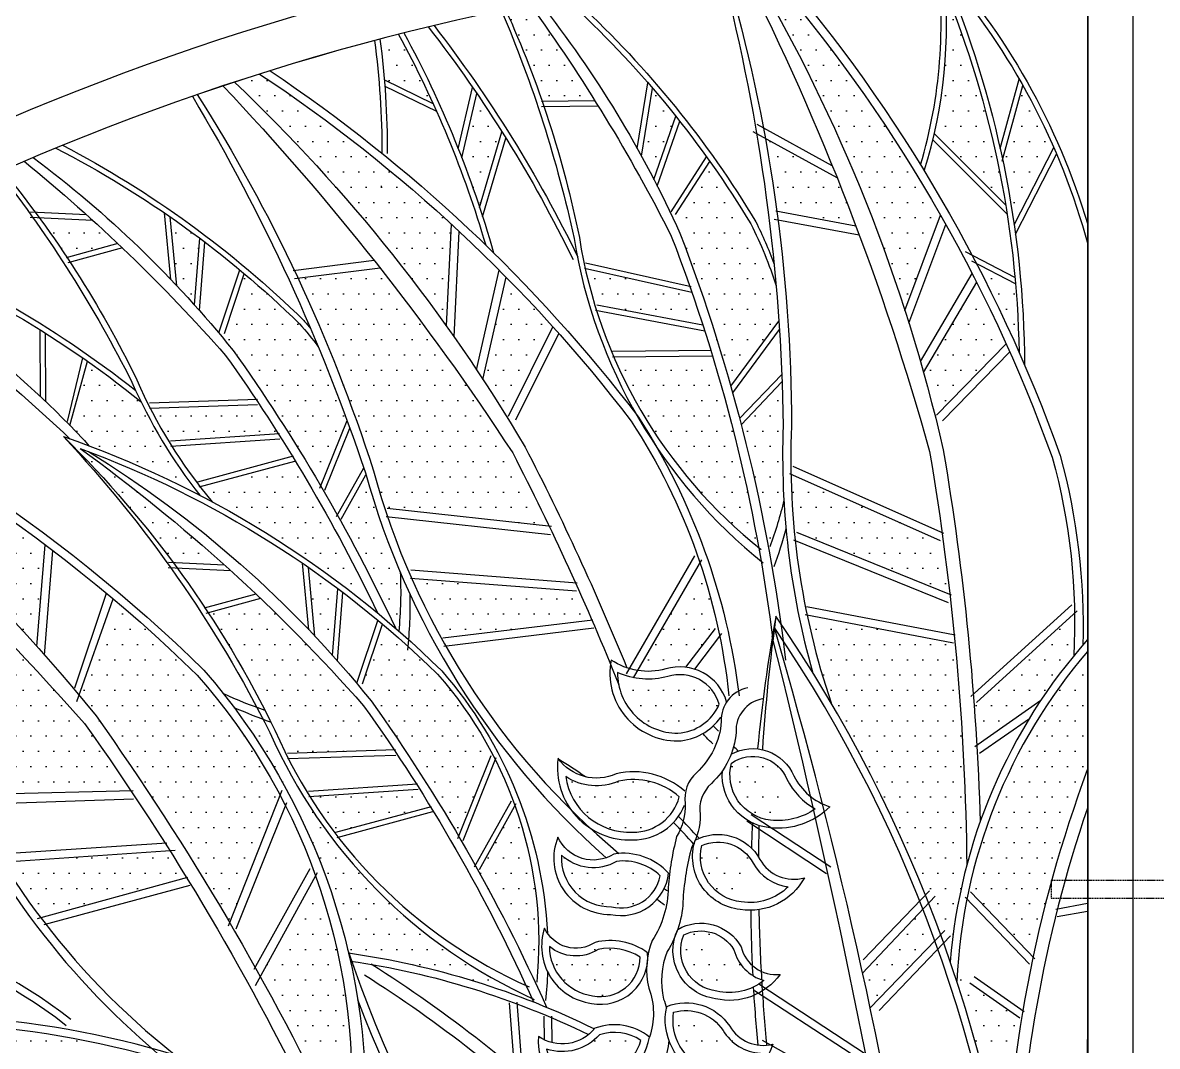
# Model space of a CAD drawing. Extents: x -6708 to 51378, y -17661 to 34250.
# Drawn here: x 28366 to 29622, y -16276 to -15143 of the extents above; entities that cross this region are included whole.
import ezdxf

# ---------------------------------------------------------------- set-up
doc = ezdxf.new("R2010")
doc.units = 0
doc.header["$LTSCALE"] = 5
doc.header["$MEASUREMENT"] = 0
doc.linetypes.add('HIDDEN', pattern=[0.375, 0.25, -0.125])
for name, color, linetype in [('0-BCA', 33, 'CONTINUOUS'), ('1', 1, 'CONTINUOUS'), ('GRILLES', 1, 'CONTINUOUS'), ('LEAF', 2, 'CONTINUOUS'), ('MET', 2, 'CONTINUOUS')]:
    doc.layers.add(name, color=color, linetype=linetype)
pattern_1 = [(0, (0, -13080.158), (8.4375, 16.875), [0, -16.875])]

msp = doc.modelspace()

# ---------------------------------------------------------------- hatches: boundary and pattern name
at = {"layer": 'LEAF'}
h = msp.add_hatch(dxfattribs=at)
h.set_pattern_fill('DOTS', color=2, scale=270, style=0)
h.set_pattern_definition(pattern_1)
edge = h.paths.add_edge_path()
edge.add_arc((29022, -16489.1), 37.7, 83.7001, 153.388)
edge.add_arc((28944.9, -16435.4), 56.9, 266.8717, 319.6358, ccw=False)
edge.add_arc((28981.9, -16467.5), 47.2, 211.668, 318.2817)
edge.add_arc((28991.3, -16469.5), 39.1, 311.373, 387.1284)
edge = h.paths.add_edge_path()
edge.add_arc((29005.6, -16429), 52.1, 48.0683, 104.8849)
edge.add_arc((28965, -16338.9), 48.1, 237.5857, 304.4375, ccw=False)
edge.add_arc((28982.5, -16379.7), 43.2, 179.8018, 269.7318)
edge.add_arc((28985.5, -16360.5), 62.5, 267.0489, 331.6073)
edge = h.paths.add_edge_path()
edge.add_arc((29021.2, -16313.4), 53.1, 56.5835, 108.0211)
edge.add_arc((28963.5, -16226.5), 55, 251.5592, 318.58, ccw=False)
edge.add_arc((28987.6, -16271), 42.2, 190.452, 276.2747)
edge.add_arc((28992.7, -16253), 59.9, 269.4844, 344.4637)
edge = h.paths.add_edge_path()
edge.add_arc((29016.5, -16228.2), 61.2, 57.2514, 102.574)
edge.add_arc((28978.5, -16129.1), 46.5, 230.9332, 302.0744, ccw=False)
edge.add_arc((29004.5, -16164.8), 55.3, 180.4216, 262.2935)
edge.add_arc((29005.9, -16176.8), 43.7, 258.3418, 360.069)
edge = h.paths.add_edge_path()
edge.add_arc((29031.1, -16129.6), 59.2, 46.1948, 97.2645)
edge.add_arc((28997.7, -16026.7), 51.2, 227.0025, 300.3537, ccw=False)
edge.add_arc((29016.2, -16067.5), 53.5, 176.3773, 271.8563)
edge.add_arc((29028.6, -16078), 44.3, 256.0551, 348.4641)
edge = h.paths.add_edge_path()
edge.add_arc((29042.4, -16057), 76.7, 48.7144, 102.3946)
edge.add_arc((29001.4, -15926.3), 60.9, 236.102, 293.7525, ccw=False)
edge.add_arc((29038.3, -15967.1), 71.6, 187.9087, 272.5982)
edge.add_arc((29042.1, -15985.9), 52.7, 269.4343, 345.1795)
edge = h.paths.add_edge_path()
edge.add_arc((29093.7, -15909.6), 45.4, 16.1729, 106.9423)
edge.add_arc((29058.7, -15786.9), 82.2, 245.5737, 285.3805, ccw=False)
edge.add_arc((29091.3, -15862.4), 66.6, 179.4008, 270.0504)
edge.add_arc((29087.9, -15875.1), 54, 273.6782, 336.167)
edge = h.paths.add_edge_path()
edge.add_arc((29174.5, -15995.4), 40.7, 22.3985, 125.4934, ccw=False)
edge.add_arc((29280, -15946.5), 75.6, 206.1634, 241.2471)
edge.add_arc((29202.1, -15952.2), 73.5, 263.8003, 304.4303, ccw=False)
edge.add_arc((29199.4, -15975.2), 50.3, 164.9944, 264.0057, ccw=False)
edge = h.paths.add_edge_path()
edge.add_arc((29135.8, -16093.9), 44.3, 28.4274, 114.0132, ccw=False)
edge.add_arc((29219.7, -16048), 51.3, 208.9206, 263.2513)
edge.add_arc((29171.4, -16056.6), 59.8, 260.5605, 314.9246, ccw=False)
edge.add_arc((29166.6, -16065.6), 50.3, 166.0342, 264.2614, ccw=False)
edge = h.paths.add_edge_path()
edge.add_arc((29116.8, -16190.3), 42.5, 30.6227, 116.3725, ccw=False)
edge.add_arc((29200.5, -16156), 48.8, 195.0987, 253.4701)
edge.add_arc((29148.7, -16155.7), 60.4, 256.3811, 308.8468, ccw=False)
edge.add_arc((29139.9, -16169.4), 45.3, 157.7467, 263.1709, ccw=False)
edge = h.paths.add_edge_path()
edge.add_arc((29100.5, -16285.4), 49.4, 33.7623, 106.1355, ccw=False)
edge.add_arc((29185.7, -16231.9), 51.2, 210.4754, 266.8903)
edge.add_arc((29143.5, -16258.9), 46.3, 243.0927, 328.485, ccw=False)
edge.add_arc((29143.8, -16246.4), 57.7, 171.4619, 248.3566, ccw=False)
edge = h.paths.add_edge_path()
edge.add_arc((29091.8, -16366.3), 38.2, 34.5987, 125.8005, ccw=False)
edge.add_arc((29168.4, -16317.4), 52.8, 211.0153, 274.3476)
edge.add_arc((29133.5, -16348.3), 44.5, 252.9637, 330.8273, ccw=False)
edge.add_arc((29122.4, -16337.9), 53, 177.1879, 267.9611, ccw=False)
edge = h.paths.add_edge_path()
edge.add_arc((29056, -16450.7), 44.9, 26.0518, 81.365, ccw=False)
edge.add_arc((29131.9, -16408.4), 42.1, 212.4048, 273.7728)
edge.add_arc((29096.8, -16427.4), 44.4, 236.267, 328.6817, ccw=False)
edge.add_arc((29086.9, -16432.2), 35.4, 133.0615, 245.3902, ccw=False)
at = {"layer": 'MET'}
h = msp.add_hatch(dxfattribs=at)
h.set_pattern_fill('DOTS', color=1, scale=270, style=0)
h.set_pattern_definition(pattern_1)
h.paths.add_polyline_path([(29188.7, -15082.6), (29223.1, -15123.5), (29250.6, -15158.1), (29284.8, -15203.9), (29320.1, -15254.8), (29344, -15291.7), (29363.5, -15323.5), (29382.2, -15355.5), (29342.7, -15461), (29326.4, -15412.4), (29311.2, -15370.8), (29298.3, -15337.8), (29283.2, -15301.3), (29263.8, -15257.2), (29243.9, -15215.1), (29223.5, -15174.4), (29201.6, -15133.4), (29187.7, -15108.4), (29173.6, -15084.2)])
h = msp.add_hatch(dxfattribs=at)
h.set_pattern_fill('DOTS', color=1, scale=270, style=0)
h.set_pattern_definition(pattern_1)
h.paths.add_polyline_path([(29469.1, -15507.2, 0.016943), (29465.2, -15431.5), (29422.1, -15409.3, -0.015913)])
h.paths.add_polyline_path([(29387.6, -15107.2, -0.072631), (29375.2, -15265.3), (29454.2, -15344.2, 0.055152)])
h.paths.add_polyline_path([(29473.4, -15212.2), (29451, -15294.4, -0.016202), (29463.7, -15366.2), (29507.6, -15280.7, 0.025032)])
h = msp.add_hatch(dxfattribs=at)
h.set_pattern_fill('DOTS', color=1, scale=270, style=0)
h.set_pattern_definition(pattern_1)
h.paths.add_polyline_path([(28927.7, -15122.3), (28939.1, -15138.2), (28950.1, -15153.9), (28959.6, -15167.6), (28970.4, -15183.7), (28983.9, -15204.2), (28993.9, -15219.9), (28999.7, -15228.9), (28941.4, -15229.8), (28934.4, -15210.1), (28926.2, -15188.3), (28919.1, -15170.5), (28912.4, -15154.5), (28905.7, -15139), (28900.7, -15127.9)])
h = msp.add_hatch(dxfattribs=at)
h.set_pattern_fill('DOTS', color=1, scale=270, style=0)
h.set_pattern_definition(pattern_1)
h.paths.add_polyline_path([(28782.2, -15155.4, 0.001835), (28762, -15160.7, -0.011896), (28766.9, -15206.1), (28820.6, -15232.4, 0.018283)])
h.paths.add_polyline_path([(28896.7, -15263.4, 0.008736), (28868.8, -15220.9), (28852.2, -15292, -0.012406), (28872, -15347.2)])
h = msp.add_hatch(dxfattribs=at)
h.set_pattern_fill('DOTS', color=1, scale=270, style=0)
h.set_pattern_definition(pattern_1)
h.paths.add_polyline_path([(28840.8, -15365.7), (28835.2, -15478.2), (28809.8, -15443.4), (28786.3, -15412.8), (28758.9, -15378.5), (28736.8, -15352.1), (28707.5, -15318.5), (28676, -15284.1), (28652.6, -15259.6), (28628, -15234.8), (28600.6, -15208.3), (28628.4, -15199.3), (28654.3, -15216.8), (28682.5, -15236.7), (28719.2, -15263.9), (28751.3, -15288.9), (28788.6, -15319.6), (28818.5, -15345.5)])
h = msp.add_hatch(dxfattribs=at)
h.set_pattern_fill('DOTS', color=1, scale=270, style=0)
h.set_pattern_definition(pattern_1)
h.paths.add_polyline_path([(29063.4, -15214.9), (29070.3, -15223), (29079.2, -15233.7), (29087.3, -15243.8), (29089.1, -15245.9), (29064.9, -15315.9), (29051.2, -15290.4)])
h = msp.add_hatch(dxfattribs=at)
h.set_pattern_fill('DOTS', color=1, scale=270, style=0)
h.set_pattern_definition(pattern_1)
h.paths.add_polyline_path([(29188.3, -15270.8), (29267.7, -15314.2), (29273.7, -15329.2), (29279.7, -15344.4), (29288.6, -15367.7), (29201.1, -15351.4), (29198.8, -15335.4), (29196.4, -15318.8), (29193.8, -15302.5), (29191.2, -15287)])
h = msp.add_hatch(dxfattribs=at)
h.set_pattern_fill('DOTS', color=1, scale=270, style=0)
h.set_pattern_definition(pattern_1)
h.paths.add_polyline_path([(29127, -15296.3), (29146.7, -15325), (29169.3, -15360.4), (29184.4, -15391.3), (29193.6, -15414.7), (29199.6, -15428.8), (29202.9, -15469.5), (29202.4, -15473.7), (29150, -15544.9), (29142.6, -15519.4), (29133, -15488.1), (29119.4, -15446.7), (29102, -15397.5), (29094.7, -15378.1), (29087.7, -15362.5), (29085.8, -15358.3)])
h = msp.add_hatch(dxfattribs=at)
h.set_pattern_fill('DOTS', color=1, scale=270, style=0)
h.set_pattern_definition(pattern_1)
h.paths.add_polyline_path([(28443.8, -15361.4), (28471.4, -15387), (28414.4, -15402.7), (28384.6, -15358.6)])
h = msp.add_hatch(dxfattribs=at)
h.set_pattern_fill('DOTS', color=1, scale=270, style=0)
h.set_pattern_definition(pattern_1)
h.paths.add_polyline_path([(28562.2, -15381.1), (28556.3, -15454.9), (28536.7, -15433.6), (28529.6, -15357.5), (28547.3, -15370.1)])
h = msp.add_hatch(dxfattribs=at)
h.set_pattern_fill('DOTS', color=1, scale=270, style=0)
h.set_pattern_definition(pattern_1)
h.paths.add_polyline_path([(28611.5, -15420.4), (28639.5, -15444.7), (28661.4, -15465), (28677.8, -15481.9), (28693.4, -15501.3), (28725.2, -15582.7), (28696.1, -15655.3), (28677, -15623.4), (28656.7, -15590.7), (28639.8, -15564.7), (28620.7, -15536.3), (28607.4, -15517), (28598.7, -15504.9), (28592.6, -15497.3), (28587.4, -15490.9)])
h = msp.add_hatch(dxfattribs=at)
h.set_pattern_fill('DOTS', color=1, scale=270, style=0)
h.set_pattern_definition(pattern_1)
h.paths.add_polyline_path([(28761.9, -15414.1), (28785.9, -15445.2), (28812.5, -15480.6), (28840.6, -15519.3), (28865.8, -15555.1), (28893.3, -15595.6), (28910.3, -15622.1), (28925.7, -15652.3), (28940, -15681.2), (28949, -15699.9), (28766.6, -15679.1), (28757.9, -15650.9), (28747, -15615.6), (28736.5, -15585.1), (28723.3, -15549.1), (28708, -15510.1), (28693.1, -15474.6), (28679.7, -15444.3), (28671.1, -15425.5)])
h = msp.add_hatch(dxfattribs=at)
h.set_pattern_fill('DOTS', color=1, scale=270, style=0)
h.set_pattern_definition(pattern_1)
h.paths.add_polyline_path([(29107, -15441.1), (29119.1, -15477.4), (28999.4, -15454.6), (28995.6, -15441.5), (28991.5, -15425.9), (28988.9, -15414.8)])
h = msp.add_hatch(dxfattribs=at)
h.set_pattern_fill('DOTS', color=1, scale=270, style=0)
h.set_pattern_definition(pattern_1)
h.paths.add_polyline_path([(28901.4, -15424.3), (28931.3, -15455.4), (28946.2, -15471.7), (28953.1, -15479.3), (28902.6, -15579.4), (28892.1, -15562.8), (28882.5, -15547.7), (28875.7, -15537.4)])
h = msp.add_hatch(dxfattribs=at)
h.set_pattern_fill('DOTS', color=1, scale=270, style=0)
h.set_pattern_definition(pattern_1)
h.paths.add_polyline_path([(29422.2, -15429.7), (29434.2, -15454.1), (29445.2, -15477), (29451.4, -15490.4), (29454.8, -15497.8), (29376.2, -15577.8), (29371.9, -15561.3), (29366.8, -15542.2), (29363.4, -15529.7)])
h = msp.add_hatch(dxfattribs=at)
h.set_pattern_fill('DOTS', color=1, scale=270, style=0)
h.set_pattern_definition(pattern_1)
h.paths.add_polyline_path([(28562.2, -15665.6, -0.052737), (28497.3, -15562.2, 0.016693), (28437.9, -15517.3), (28418.5, -15588.3, -0.004177), (28432.8, -15603, -0.001315), (28439.5, -15610.9, -0.030056)])
h = msp.add_hatch(dxfattribs=at)
h.set_pattern_fill('DOTS', color=1, scale=270, style=0)
h.set_pattern_definition(pattern_1)
h.paths.add_polyline_path([(29129.8, -15511.5), (29138.5, -15541.2), (29148.2, -15576.3), (29154.8, -15602.1), (29163.7, -15639.5), (29175.1, -15693.1), (29180.8, -15723.4), (29146.3, -15693.2), (29116.6, -15662.5), (29093, -15634.5), (29074.4, -15609.3), (29049.2, -15569.7), (29035.2, -15543.8), (29028, -15528.9), (29020.6, -15512.6)])
h = msp.add_hatch(dxfattribs=at)
h.set_pattern_fill('DOTS', color=1, scale=270, style=0)
h.set_pattern_definition(pattern_1)
h.paths.add_polyline_path([(29206.7, -15540.1), (29207.7, -15571.6), (29207.7, -15598.6), (29207.6, -15639.5), (29208.1, -15656.3), (29208.2, -15673.4), (29193.3, -15722.6), (29185.8, -15693), (29175.1, -15643.1), (29168.8, -15616.2), (29161.6, -15587.5)])
h = msp.add_hatch(dxfattribs=at)
h.set_pattern_fill('DOTS', color=1, scale=270, style=0)
h.set_pattern_definition(pattern_1)
h.paths.add_polyline_path([(28628.1, -15565.1), (28649.3, -15597.6), (28527.6, -15605.6), (28519.2, -15591.2), (28512.1, -15578.4), (28507.5, -15569.6)])
h = msp.add_hatch(dxfattribs=at)
h.set_pattern_fill('DOTS', color=1, scale=270, style=0)
h.set_pattern_definition(pattern_1)
h.paths.add_polyline_path([(28589.6, -15742.9), (28556.8, -15714), (28528.1, -15689.8), (28499.1, -15666.3), (28478.8, -15650.5), (28458.3, -15634.9), (28443.5, -15623.9), (28429.7, -15613.8), (28447.2, -15637.4), (28465, -15656.9), (28494.3, -15691), (28513.3, -15714.5), (28532.9, -15740.2)])
h = msp.add_hatch(dxfattribs=at)
h.set_pattern_fill('DOTS', color=1, scale=270, style=0)
h.set_pattern_definition(pattern_1)
h.paths.add_polyline_path([(28668, -15627.9), (28678.7, -15645.5), (28692.6, -15669.4), (28707.1, -15695.2), (28724.6, -15727.4), (28741.6, -15760.4), (28759, -15795.9), (28730.8, -15773.3), (28702.7, -15752.3), (28668.7, -15728.6), (28647.3, -15714.6), (28618.4, -15696.9), (28588.9, -15679.9), (28575.9, -15672.8), (28562.7, -15656.4)])
h = msp.add_hatch(dxfattribs=at)
h.set_pattern_fill('DOTS', color=1, scale=270, style=0)
h.set_pattern_definition(pattern_1)
h.paths.add_polyline_path([(28745.6, -15640.9), (28754.2, -15669.6), (28762.4, -15694.5), (28773.2, -15724), (28782.3, -15746.4), (28784.1, -15750.6), (28782.4, -15816.5), (28778.7, -15812.5), (28761.5, -15776.9), (28742.8, -15740), (28728.5, -15713.1), (28717.6, -15693.2)])
h = msp.add_hatch(dxfattribs=at)
h.set_pattern_fill('DOTS', color=1, scale=270, style=0)
h.set_pattern_definition(pattern_1)
h.paths.add_polyline_path([(29216.6, -15642.6), (29385.3, -15716.9), (29387.4, -15733.1), (29389.5, -15749.5), (29391.8, -15768.7), (29392.6, -15775.4), (29225, -15707.5), (29220.2, -15704.8), (29218.9, -15690.1), (29218, -15676.4), (29217.1, -15659.1)])
h = msp.add_hatch(dxfattribs=at)
h.set_pattern_fill('DOTS', color=1, scale=270, style=0)
h.set_pattern_definition(pattern_1)
h.paths.add_polyline_path([(28352.2, -15800.5, -0.005904), (28382, -15833), (28391.1, -15720.3, 0.00903), (28341.3, -15684.3)])
h = msp.add_hatch(dxfattribs=at)
h.set_pattern_fill('DOTS', color=1, scale=270, style=0)
h.set_pattern_definition(pattern_1)
h.paths.add_polyline_path([(28284.8, -15959.7, 0.012394), (28302.3, -15997.5), (28486.2, -15992.9, 0.00783), (28434.6, -15918.3, 0.021823), (28260.2, -15736.7), (28172, -15760.9, -0.031981)])
h = msp.add_hatch(dxfattribs=at)
h.set_pattern_fill('DOTS', color=1, scale=270, style=0)
h.set_pattern_definition(pattern_1)
h.paths.add_polyline_path([(28715, -15769), (28709.1, -15842.8), (28689.5, -15821.5), (28682.4, -15745.4), (28699.6, -15757.6)])
h = msp.add_hatch(dxfattribs=at)
h.set_pattern_fill('DOTS', color=1, scale=270, style=0)
h.set_pattern_definition(pattern_1)
h.paths.add_polyline_path([(29116, -15740.6), (29121, -15756.2), (29125.3, -15770.7), (29130.9, -15791.6), (29134.6, -15807), (29135.6, -15811.3), (29100.3, -15856), (29092, -15855.7), (29080.2, -15857.3), (29071.8, -15859.4), (29064.1, -15860.3), (29053, -15860.3), (29047.1, -15859.6)])
h = msp.add_hatch(dxfattribs=at)
h.set_pattern_fill('DOTS', color=1, scale=270, style=0)
h.set_pattern_definition(pattern_1)
h.paths.add_polyline_path([(28996.3, -15803.9), (28829.8, -15824.2), (28819.4, -15804.7), (28811.4, -15788.9), (28803.5, -15772.5), (28796.9, -15757.9), (28982.8, -15773.1)])
h = msp.add_hatch(dxfattribs=at)
h.set_pattern_fill('DOTS', color=1, scale=270, style=0)
h.set_pattern_definition(pattern_1)
h.paths.add_polyline_path([(28595.4, -16138.9), (28651.2, -15997.7, 0.059116), (28559.5, -15864.9, 0.018491), (28466.4, -15780.3), (28428.7, -15887, -0.003951), (28447.4, -15909.9, -0.02258)])
h.paths.add_polyline_path([(28710.9, -16356.5, -0.004864), (28728.8, -16365.9, 0.104006), (28690.4, -16086.8), (28629.3, -16198.4, -0.014729)])
h = msp.add_hatch(dxfattribs=at)
h.set_pattern_fill('DOTS', color=1, scale=270, style=0)
h.set_pattern_definition(pattern_1)
h.paths.add_polyline_path([(28629.3, -15779.7), (28656.8, -15806.5), (28688.5, -15838.8), (28715.8, -15867.9), (28740.8, -15895.5), (28761.8, -15924.6), (28777.3, -15947.5), (28659.2, -15951.5), (28645.8, -15926.6), (28630.3, -15895.9), (28611.1, -15860.5), (28592.8, -15829.3), (28579, -15807.2), (28571.5, -15795.6)])
h = msp.add_hatch(dxfattribs=at)
h.set_pattern_fill('DOTS', color=1, scale=270, style=0)
h.set_pattern_definition(pattern_1)
h.paths.add_polyline_path([(29396.6, -15829.4), (29401, -15859.7), (29403.6, -15893.3), (29405.5, -15920.7), (29407.7, -15959.8), (29409.1, -15991.5), (29410.7, -16044.6), (29411.2, -16075.4), (29407.3, -16090.9), (29402.5, -16113.6), (29398.2, -16137.7), (29394.8, -16163.5), (29393.3, -16178.5), (29385.7, -16161.2), (29382.5, -16152.2), (29375.6, -16133.8), (29369, -16116.8), (29365.6, -16108.1), (29346.5, -16062.6), (29323.9, -16013.2), (29309.3, -15983.6), (29291.5, -15949.5), (29275.6, -15920.5), (29261.2, -15895.5), (29234.5, -15798.5)])
h = msp.add_hatch(dxfattribs=at)
h.set_pattern_fill('DOTS', color=1, scale=270, style=0)
h.set_pattern_definition(pattern_1)
h.paths.add_polyline_path([(29530.6, -15796.3), (29530.7, -15809.3), (29530.5, -15822.2), (29530.2, -15831.2), (29529.7, -15842.8), (29523.3, -15851.4), (29516.5, -15860.1), (29504, -15877.1), (29497.2, -15886.8), (29493.4, -15892.5), (29422.2, -15941.3), (29421.1, -15922.7), (29420, -15906.5), (29419.3, -15897.6)])
edge = h.paths.add_edge_path()
edge.add_line((29421.9, -15895.1), (29533.6, -15793.6))
h = msp.add_hatch(dxfattribs=at)
h.set_pattern_fill('DOTS', color=1, scale=270, style=0)
h.set_pattern_definition(pattern_1)
h.paths.add_polyline_path([(28764.4, -15808.2), (28785.4, -15826.4), (28803.4, -15842.7), (28821, -15859.4), (28829.2, -15868.1), (28843.8, -15885.9), (28855.7, -15902.1), (28868.1, -15920.7), (28879, -15939), (28885.6, -15950.9), (28848.9, -16043.2), (28837.1, -16023.2), (28819.4, -15994.3), (28798.2, -15961), (28780.2, -15933.9), (28766.9, -15914.5), (28749.7, -15890.4), (28740, -15878.6)])
h = msp.add_hatch(dxfattribs=at)
h.set_pattern_fill('DOTS', color=1, scale=270, style=0)
h.set_pattern_definition(pattern_1)
h.paths.add_polyline_path([(29545.1, -15838.4), (29544.7, -15969.5), (29533.3, -16001.4), (29521.3, -16037.9), (29507.7, -16083.4), (29497.5, -16121.5), (29489.8, -16153.2), (29484.6, -16176.6), (29413.7, -16101.6), (29421, -16072), (29430.7, -16039.9), (29439.5, -16015.6), (29449.1, -15991.8), (29468.5, -15951.3), (29487.3, -15918), (29503.6, -15892.7), (29519.4, -15870.5), (29535.8, -15849.5)])
h = msp.add_hatch(dxfattribs=at)
h.set_pattern_fill('DOTS', color=1, scale=270, style=0)
h.set_pattern_definition(pattern_1)
h.paths.add_polyline_path([(28639.9, -15928.3, 0.002961), (28632.4, -15913.5, -0.01506), (28600, -15900.4, -0.103709), (28726.9, -16172.2, -0.058561), (28931.6, -16226.4, 0.000581), (28929.8, -16222.4, -0.183864)])
h = msp.add_hatch(dxfattribs=at)
h.set_pattern_fill('DOTS', color=1, scale=270, style=0)
h.set_pattern_definition(pattern_1)
h.paths.add_polyline_path([(28803.8, -15991.4), (28818.3, -16010.4), (28712.5, -16038.9), (28697.4, -16019.6), (28684.1, -15999.3)])
h = msp.add_hatch(dxfattribs=at)
h.set_pattern_fill('DOTS', color=1, scale=270, style=0)
h.set_pattern_definition(pattern_1)
h.paths.add_polyline_path([(28911.1, -16009), (28918.9, -16032.8), (28925.6, -16058.2), (28932.8, -16096.1), (28935.7, -16120.8), (28937.1, -16144), (28937.2, -16172.3), (28936.2, -16193.5), (28934.3, -16206.3), (28917, -16170.2), (28897.8, -16132.1), (28879.9, -16098.3), (28870.6, -16081.2)])
h = msp.add_hatch(dxfattribs=at)
h.set_pattern_fill('DOTS', color=1, scale=270, style=0)
h.set_pattern_definition(pattern_1)
h.paths.add_polyline_path([(28343.9, -16072, 0.022203), (28386.2, -16133.3), (28547.8, -16089.1, 0.00303), (28529.3, -16059.3)])
h = msp.add_hatch(dxfattribs=at)
h.set_pattern_fill('DOTS', color=1, scale=270, style=0)
h.set_pattern_definition(pattern_1)
h.paths.add_polyline_path([(29376, -16158.9, 0.006011), (29362.7, -16123.7), (29296, -16194.5, -0.001689), (29304.3, -16233)])
h = msp.add_hatch(dxfattribs=at)
h.set_pattern_fill('DOTS', color=1, scale=270, style=0)
h.set_pattern_definition(pattern_1)
h.paths.add_polyline_path([(29470, -16244.4), (29466.7, -16277.4), (29463.6, -16300.4), (29458.1, -16351.5), (29455.4, -16384.3), (29453.6, -16415.2), (29449.3, -16392.2), (29443.6, -16364.1), (29436.4, -16332), (29428.3, -16299.3), (29416.8, -16257.2), (29403.8, -16214.4), (29400.3, -16202), (29400.7, -16195.8)])
h = msp.add_hatch(dxfattribs=at)
h.set_pattern_fill('DOTS', color=1, scale=270, style=0)
h.set_pattern_definition(pattern_1)
h.paths.add_polyline_path([(27969.4, -16283.5, -0.104361), (28527.4, -16385.2), (28503.1, -16285.4, 0.130822)])

# ---------------------------------------------------------------- linework, layer by layer
at = {"layer": '0-BCA', "color": 3}
for p, q in [((29595.2, -15017.6), (29595.2, -17517.6)), ((29545.2, -15067.6), (29545.2, -17467.6)), ((29545.2, -15067.6), (29545.2, -17467.6)), ((29545.2, -15067.6), (29545.2, -17467.6))]:
    msp.add_line(p, q, dxfattribs=at)
for points in [[(27858.7, -15842.6), (27858.7, -15517.6, -0.155566), (29545.2, -15017.6, -0.155566)], [(27908.7, -15544.2), (27908.7, -17467.1), (29544.7, -17467.1), (29545.2, -15067.6, 0.153284), (27908.7, -15544.2, 3.305213)]]:
    msp.add_lwpolyline(points, format="xyb", dxfattribs=at)
msp.add_arc((29486, -17912.3), 2845.3, 88.8079, 123.6666, dxfattribs=at)
msp.add_arc((29486, -17912.3), 2845.3, 88.8079, 123.6666, dxfattribs=at)
at = {"layer": '1'}
for p, q in [((28820.6, -15232.4), (28766.9, -15206.1)), ((29046.5, -15281.9, 0), (29058.2, -15209, 0)), ((29448.2, -15281.8), (29469.2, -15204.9)), ((28824.5, -15240.9), (28767.4, -15213)), ((28848.4, -15282.2), (28864.2, -15214.2)), ((28852.2, -15292), (28868.8, -15220.9)), ((29051.2, -15290.4, 0), (29063.4, -15214.9, 0)), ((29450.6, -15295.8), (29473.4, -15212.2)), ((28999.7, -15228.9, 0), (28940.6, -15229.8, 0)), ((29003.4, -15234.9, 0), (28940.6, -15235.8, 0)), ((29064.9, -15315.9, 0), (29089.1, -15245.9, 0)), ((29068.6, -15323.3, 0), (29093.5, -15251.5, 0)), ((29262.3, -15300.8, 0), (29179.1, -15255.3, 0)), ((28872, -15347.2), (28896.7, -15263.4)), ((28875.3, -15357.3), (28901, -15270.2)), ((29267.7, -15314.2, 0), (29174.7, -15263.4, 0)), ((29455.9, -15354.3), (29373.6, -15272.1)), ((29454.2, -15344.2), (29375.2, -15265.3)), ((29463.7, -15366.2), (29507.6, -15280.7)), ((29084, -15351.7, 0), (29123.2, -15291, 0)), ((29089, -15355, 0), (29127, -15296.3, 0)), ((29465.2, -15376.6), (29510.6, -15287.9)), ((28443.8, -15361.4, 0), (28374.5, -15358.1, 0)), ((28436.8, -15355.1, 0), (28374.8, -15352.1, 0)), ((28530, -15426.6, 0), (28523.1, -15353.1, 0)), ((28536.7, -15433.6, 0), (28529.6, -15357.5, 0)), ((29292.3, -15377.7, 0), (29198.2, -15360.2, 0)), ((29288.6, -15367.7, 0), (29199.9, -15351.2, 0)), ((29342.7, -15461, 0), (29382.2, -15355.5, 0)), ((28835.2, -15478.2, 0), (28840.8, -15365.7, 0)), ((29347.2, -15475.2, 0), (29388.1, -15365.9, 0)), ((28556.3, -15454.9, 0), (28562.2, -15381.1, 0)), ((28843.8, -15490.4, 0), (28849.5, -15373.8, 0)), ((28471.4, -15387, 0), (28414.4, -15402.7, 0)), ((28476.5, -15391.8, 0), (28416, -15408.4, 0)), ((28561.8, -15461.1, 0), (28567.9, -15385.4, 0)), ((29464.5, -15424.4), (29409.8, -15396.2)), ((28755.2, -15405.7, 0), (28665.7, -15417, 0)), ((29106.2, -15434.8, 0), (28989.3, -15408.7, 0)), ((29465.2, -15431.5), (29416.9, -15406.6)), ((28583.8, -15484.8, 0), (28606.6, -15416.2, 0)), ((28589.5, -15486.7, 0), (28611.5, -15420.4, 0)), ((28761.9, -15414.1, 0), (28666.9, -15426.1, 0)), ((28868.7, -15526.8, 0), (28893.7, -15416.6, 0)), ((29107, -15441.1, 0), (28988, -15414.6, 0)), ((29359.9, -15517.5, 0), (29417.2, -15420, 0)), ((28875.7, -15537.4, 0), (28901.4, -15424.3, 0)), ((29363.4, -15529.7, 0), (29422.2, -15429.7, 0)), ((29119.1, -15477.4, 0), (29001.6, -15455.2, 0)), ((29121.2, -15483.9, 0), (29000.4, -15461.1, 0)), ((29150, -15544.9, 0), (29203.1, -15472.8, 0)), ((28385.8, -15556.4), (28385.4, -15482.4)), ((28903.8, -15577.9, 0), (28953.1, -15479.3, 0)), ((29152.1, -15552.3, 0), (29203.8, -15482.1, 0)), ((28391.9, -15562.1), (28391.4, -15486.2)), ((28912, -15582, 0), (28959.7, -15486.6, 0)), ((29377.8, -15576.8, 0), (29454.8, -15497.8, 0)), ((29128.7, -15505.5, 0), (29019.1, -15506.6, 0)), ((29384.3, -15583.2, 0), (29458.8, -15506.8, 0)), ((28415.8, -15583.8), (28432.6, -15513.5)), ((28418.5, -15588.3), (28437.9, -15517.3)), ((29129.8, -15511.5, 0), (29019.1, -15512.6, 0)), ((29159.8, -15580.7, 0), (29206.4, -15531.8, 0)), ((29161.6, -15587.5, 0), (29206.7, -15540.1, 0)), ((28626.1, -15559.6, 0), (28506.4, -15563.7, 0)), ((28626.3, -15565.6, 0), (28506.6, -15569.7, 0)), ((28695.2, -15657.6, 0), (28725.2, -15582.7, 0)), ((28650.6, -15597.6, 0), (28529.9, -15605.6, 0)), ((28700.8, -15659.8, 0), (28728.3, -15591.2, 0)), ((28651, -15603.5, 0), (28530.3, -15611.6, 0)), ((28665.5, -15622.5, 0), (28559.7, -15651, 0)), ((28667.1, -15628.3, 0), (28561.3, -15656.8, 0)), ((28713.7, -15689, 0), (28743.7, -15635.1, 0)), ((29386, -15707.8, 0), (29219, -15633.6, 0)), ((28718.9, -15691.9, 0), (28746.2, -15642.9, 0)), ((29382.3, -15716.1, 0), (29215.3, -15642, 0)), ((28951.4, -15700.2, 0), (28769.7, -15680.3, 0)), ((28950.4, -15709.3, 0), (28768.7, -15689.4, 0)), ((29394.4, -15776.2, 0), (29223.3, -15706.8, 0)), ((28382, -15833, 0), (28391.1, -15720.3, 0)), ((29391, -15784.6, 0), (29219.8, -15715.3, 0)), ((28390.5, -15842.5, 0), (28399.7, -15726.9, 0)), ((29034.5, -15863.2, 0), (29110.1, -15732.6, 0)), ((28596.7, -15749.3, 0), (28527.3, -15745.9, 0)), ((28589.6, -15742.9, 0), (28527.6, -15739.9, 0)), ((28682.8, -15814.4, 0), (28675.9, -15740.9, 0)), ((28689.5, -15821.5, 0), (28682.4, -15745.4, 0)), ((28980.1, -15762.8, 0), (28796, -15748.7, 0)), ((29042.4, -15867.8, 0), (29118, -15737.2, 0)), ((28979.4, -15771.9, 0), (28795.3, -15757.8, 0)), ((28424, -15878.6, 0), (28458.8, -15773.9, 0)), ((28709.1, -15842.8, 0), (28715, -15769, 0)), ((28714.6, -15849, 0), (28720.7, -15773.2, 0)), ((28426.3, -15893.8, 0), (28466.4, -15780.3, 0)), ((28624.2, -15774.9, 0), (28567.2, -15790.5, 0)), ((28629.3, -15779.7, 0), (28568.8, -15796.3, 0)), ((29415.8, -15888.3, 0), (29527.4, -15786.8, 0)), ((29396.6, -15829.4, 0), (29232.3, -15798.1, 0)), ((29398.3, -15820.4, 0), (29234, -15789.1, 0)), ((29421.9, -15895.1, 0), (29533.6, -15793.6, 0)), ((28736.6, -15872.6, 0), (28759.4, -15804.1, 0)), ((28742.3, -15874.5, 0), (28764.4, -15808.2, 0)), ((28997.3, -15803.8, 0), (28831.2, -15823.8, 0)), ((28998.4, -15812.9, 0), (28832.3, -15832.9, 0)), ((29100.3, -15856, 0), (29133, -15813.2, 0)), ((29110.2, -15858.2, 0), (29140.2, -15818.8, 0)), ((29420.2, -15943.7, 0), (29493.4, -15892.5, 0)), ((29425.5, -15951.2, 0), (29480.5, -15912.7, 0)), ((28778.9, -15947.5, 0), (28659.2, -15951.5, 0)), ((28779.1, -15953.5, 0), (28659.4, -15957.5, 0)), ((28848, -16045.4, 0), (28884.8, -15953.7, 0)), ((28853.6, -16047.6, 0), (28890.4, -15955.9, 0)), ((28803.4, -15985.4, 0), (28682.7, -15993.4, 0)), ((28488.5, -15992.8, 0), (28295.8, -15997.6, 0)), ((28594.1, -16142.3, 0), (28653.5, -15991.9, 0)), ((28803.8, -15991.4, 0), (28683.1, -15999.4, 0)), ((28488.8, -16002, 0), (28306.2, -16008.2, 0)), ((28602.6, -16145.7, 0), (28658.7, -16005.7, 0)), ((28818.3, -16010.4, 0), (28712.5, -16038.9, 0)), ((28866.5, -16076.8, 0), (28907.2, -16003.8, 0)), ((28871.7, -16079.7, 0), (28912.4, -16006.7, 0)), ((28819.9, -16016.2, 0), (28714.1, -16044.7, 0)), ((29260.7, -16077.3), (29172.6, -16019.2)), ((29256, -16084.5), (29167.9, -16026.4)), ((28525.9, -16050.7, 0), (28341.7, -16063, 0)), ((28534.9, -16058.9, 0), (28342.3, -16072.1, 0)), ((28622.3, -16190.2, 0), (28684.4, -16078.8, 0)), ((28623.9, -16208.2, 0), (28692.4, -16083.3, 0)), ((28548.7, -16088.8, 0), (28382.1, -16134.4, 0)), ((28551.1, -16097.7, 0), (28389.6, -16141.2, 0)), ((29296, -16194.5), (29376.1, -16109.5)), ((29296.4, -16179.9), (29370, -16103.5)), ((29480.5, -16184.7), (29409.3, -16110.4)), ((29486.7, -16178.7), (29415.5, -16104.5)), ((29509.9, -16123.6), (29544.7, -16117.3)), ((29511.4, -16132), (29544.7, -16126)), ((29304.4, -16232.9), (29387.1, -16147.4)), ((29314.1, -16235.8), (29393.3, -16153.3)), ((29474.9, -16237.4), (29419.5, -16198.7)), ((29307.5, -16299.8), (29176.3, -16214)), ((29312.2, -16292.7), (29181, -16206.9)), ((29470, -16244.4), (29414.6, -16205.7)), ((28919.5, -16303.9), (28913.6, -16226.8)), ((28911, -16304.5), (28905.1, -16227.4)), ((28943.7, -16268.5), (28943.6, -16242.3)), ((28952.3, -16271.5), (28952.1, -16242.3)), ((29322, -16345.3), (29185, -16269.3))]:
    msp.add_line(p, q, dxfattribs=at)
at = {"layer": '1', "color": 1}
for points in [[(29360, -15299.7, 0.107845), (29377.6, -15069.1, -0.111928), (29545.2, -15365.9, -0.111928)], [(29364.2, -15306.5, 0.101371), (29385.9, -15087.5, -0.112516), (29545.2, -15387.8, -0.112516)], [(29380.4, -15089.8, -0.096209), (29469.1, -15507.2, -0.096209)], [(29385.9, -15087.5, -0.099405), (29475.2, -15521.4, -0.099405)], [(28821.5, -15145.7, -0.051835), (28980.8, -15402.1)], [(28782.2, -15155.4, -0.053796), (28878.7, -15388.7, -0.053796)], [(28788.2, -15153.9, -0.055713), (28887.4, -15397.1, -0.055713)], [(28815.1, -15147.2, -0.052301), (28975.4, -15404.7)], [(28764.2, -15287.2, 0.032855), (28756.1, -15162.2, 0.032855)], [(28770.2, -15287.2, 0.033057), (28762, -15160.7, 0.033057)], [(28763.4, -15324.5, 0.000386), (28763.5, -15323.1, 0.000386)], [(28182.9, -15382.9, -0.081645), (28497.3, -15562.2)], [(28190.4, -15379.1, -0.077818), (28491.4, -15549.8)], [(28157.6, -15396.2, -0.044182), (28418.9, -15603.4)], [(28165.5, -15392, -0.069777), (28432.8, -15603, -0.001315), (28439.5, -15610.9)], [(28588.3, -15885.2, 0.022484), (28634.2, -15903.4)], [(28600, -15900.4, 0.019056), (28641.1, -15916.6)]]:
    msp.add_lwpolyline(points, format="xyb", dxfattribs=at)
at = {"layer": '1', "color": 1, "elevation": 0}
for points in [[(29188.7, -15082.6, -0.092879), (29505.7, -15623.6, -0.081273), (29529.7, -15843.4)], [(29200.1, -15081.4, -0.092326), (29514.7, -15621.6, -0.07266), (29539.8, -15831.4)], [(29140.9, -15088, -0.059397), (29208, -15588.8, 0.077848), (29240.4, -15861.2)], [(29144.9, -15087.5, -0.071186), (29217.2, -15589.1, 0.09297), (29261.2, -15895.5)], [(29164.3, -15085.2, -0.049524), (29370, -15617.2, -0.039798), (29411.2, -16075.4)], [(29173.6, -15084.2, -0.076808), (29385.2, -15615.2, -0.034307), (29426.1, -16027.2)], [(28938.4, -15120.2, -0.061144), (29093.7, -15375.4, -0.061762), (29210.7, -15848.1)], [(28896.1, -15128.8, -0.047494), (28976.5, -15381.4, 0.185183), (29185.8, -15740.5)], [(28900.7, -15127.9, -0.056803), (28982.4, -15380.3, 0.188148), (29183.7, -15725.7)], [(28927.7, -15122.3, -0.039773), (29084.2, -15378.7, -0.061448), (29196.9, -15829.1)], [(28976.5, -15124.6, -0.069869), (29172.2, -15365.3, -0.041245), (29200.1, -15433.7)], [(28982.3, -15121.7, -0.069708), (29177.7, -15362.8, -0.026309), (29197.8, -15409)], [(28640, -15195.7, -0.082524), (29047.8, -15579.1, -0.113729), (29159.2, -15887.8)], [(28600.6, -15208.3, -0.069332), (28922.4, -15612.3, -0.022278), (29035, -15856.6)], [(28628.4, -15199.3, -0.083253), (29039.9, -15583.7, -0.119537), (29147.9, -15887.8)], [(28587.9, -15212.5, -0.044928), (28908.6, -15618.8, -0.024386), (29026, -15875.4, -0.024386)], [(28554, -15224, -0.053906), (28745.6, -15640.9, 0.144708), (29012, -16066.9)], [(28559.4, -15222.1, -0.064519), (28754.4, -15638.4, 0.153375), (29026, -16062)], [(28402.8, -15281.3, -0.074972), (28672.6, -15475.8, -0.018329), (28693.4, -15501.3)], [(28410.3, -15278.2, -0.074164), (28677.3, -15472.1, -0.006152), (28684.9, -15481.1)], [(28367.9, -15295.9, -0.041003), (28590.8, -15510.8, -0.043731), (28759, -15795.9)], [(28377.8, -15291.7, -0.062969), (28599.1, -15505.3, -0.045056), (28778.7, -15812.5)], [(28340, -15308, -0.049302), (28487.1, -15540.4, 0.063114), (28562.2, -15665.6)], [(28344.1, -15306.2, -0.058927), (28492.6, -15537.9, 0.072419), (28575.9, -15672.8)], [(27982.5, -15496.7, -0.083674), (28447.4, -15909.9, -0.044199), (28717.1, -16369.6)], [(27985.5, -15494.8, -0.101325), (28559.5, -15864.9, -0.204534), (28728.1, -16375.4)], [(27995.5, -15488.6, -0.100722), (28566.7, -15859.2, -0.197143), (28744.7, -16384.6)], [(27966.7, -15506.6, -0.06493), (28276.5, -15963.5, 0.117832), (28525.4, -16291.7)], [(27968.8, -15505.3, -0.077834), (28284.8, -15959.7, 0.132175), (28556.2, -16301.3)], [(27977.7, -15499.7, -0.053833), (28434.6, -15918.3, -0.044104), (28693.4, -16357.4)], [(28411.3, -15600.7, -0.07178), (28639.9, -15928.3, 0.185183), (28932.5, -16223.6)], [(28411.3, -15600.7, -0.086091), (28645.4, -15925.8, 0.188148), (28926.7, -16209.8)], [(28411.3, -15600.7, -0.111455), (28830.1, -15859.9, -0.168059), (28947, -16150.3, -0.168059)], [(28429.7, -15613.8, -0.056211), (28743.6, -15898.7, -0.049941), (28931.6, -16226.4, -0.049941)], [(28429.7, -15613.8, -0.106065), (28825.4, -15863.7, -0.208179), (28935.2, -16204.4)], [(28439.1, -15617.3, -0.08567), (28751.9, -15893.2, -0.049502), (28946.1, -16232.3, -0.049502)], [(29208.8, -15671, -0.030042), (29193.3, -15722.6)], [(29211.1, -15703, -0.022934), (29197.6, -15744.7)], [(28784.1, -15750.6, -0.036822), (28782.4, -15816.5)], [(28794.7, -15774.5, -0.032633), (28792.1, -15836.9)], [(29076.3, -16100.9, 0.001161), (29079.5, -16103.2)], [(29068.4, -16112.8, 0.002892), (29076.7, -16118.9)], [(28947.2, -16193.1, -0.016554), (28944.9, -16224.7)]]:
    msp.add_lwpolyline(points, format="xyb", dxfattribs=at)
at = {"layer": '1', "elevation": 0}
for points in [[(29145.4, -15894.1, 0.414967), (29078.1, -15857.9, -0.218355), (29017.6, -15848, 0.473511), (29091.7, -15937.6, 0.226882), (29138.9, -15911.4, 0.226882)], [(29168.8, -15878.9, 0.378866), (29139.5, -15916, -0.1907), (29112, -15972.7, 0.252134), (29099.6, -16006.9, -0.139232), (29090.1, -16043.5, 0.045981), (29080.7, -16099.8, -0.140758), (29063.1, -16158.5, 0.155026), (29059.2, -16211.3, -0.177384), (29060, -16265.4, -0.026372)], [(29185.3, -15890.9, 0.378866), (29155.9, -15928, -0.1907), (29128.5, -15984.7, 0.252134), (29116.1, -16019, -0.139232), (29106.5, -16055.5, 0.045981), (29097.2, -16111.8, -0.140758), (29079.6, -16170.5, 0.155026), (29075.6, -16223.3, -0.026372), (29078.8, -16233.3, -0.026372)], [(29136.3, -15926.9, 0.000437), (29133.3, -15923.9, 0.000975), (29130.6, -15920.9, 0.000975)], [(29130.1, -15940.8, 0.001039), (29123, -15933.8, 0.001437), (29119, -15929.4, 0.001437)], [(29150.5, -15952.3, -0.446759), (29219.9, -15976.3, 0.203971), (29259.8, -16010.4, -0.225979), (29193.2, -16033.7, -0.405502), (29140.7, -15970.8, -0.405502)], [(29158.3, -15948.8, 0.000738), (29153.3, -15943.8)], [(29099, -15993.2, 0.242831), (29023.2, -15973.9, -0.358992), (28958.8, -15956.8, 0.464995), (29041.7, -16047.1, 0.308457), (29098.9, -16008.6, 0.308457)], [(29081.5, -16269, -0.135711), (29062, -16318.6, 0.165363), (29060, -16364.1, -0.206922), (29059.8, -16397.6, -0.206922)]]:
    msp.add_lwpolyline(points, format="xyb", dxfattribs=at)
for points in [[(29137.3, -15897, 0.418152), (29080.5, -15866.2, -0.175458), (29024.7, -15861.7, 0.417538), (29091.4, -15929, 0.279623)], [(29150.8, -15962.2, -0.482854), (29212.1, -15979.8, 0.154289), (29243.6, -16012.8, -0.179163), (29194.1, -16025.2, -0.461066)], [(29093, -15999.4, 0.238603), (29025.9, -15982.1, -0.256991), (28967.4, -15976.9, 0.38732), (29041.6, -16038.6, 0.343085)], [(29081.1, -16084, 0.251803), (29020.6, -16062.7, -0.458485), (28958.7, -16044, 0.537347), (29017, -16129.6, 0.446147)], [(29110.6, -16047.4, -0.414303), (29182.3, -16068.7, 0.350219), (29231.6, -16089, -0.319457), (29160.5, -16124.1, -0.476626)], [(29117.8, -16053.4, -0.391824), (29174.8, -16072.8, 0.241606), (29213.6, -16098.9, -0.24176), (29161.6, -16115.6, -0.456924)], [(29072, -16086.9, 0.226597), (29023.6, -16070.9, -0.33145), (28962.7, -16064.1, 0.442508), (29017.9, -16121, 0.426582)], [(29058, -16172.1, 0.223258), (28999.8, -16160.5, -0.465813), (28943.9, -16144.7, 0.46848), (28995.7, -16228.1, 0.501171)], [(29091.3, -16146.1, -0.418208), (29161.4, -16165.4, 0.375782), (29204.7, -16196, -0.303142), (29133, -16222.9, -0.511006)], [(29097.9, -16152.3, -0.39265), (29153.4, -16168.7, 0.260347), (29186.6, -16202.8, -0.23301), (29134.5, -16214.4, -0.495449)], [(29049.6, -16176.8, 0.200376), (29003.2, -16168.5, -0.320781), (28949.2, -16165.2, 0.373248), (28997.1, -16219.6, 0.475515)], [(29079.2, -16231.4, -0.353852), (29148.8, -16253.3, 0.336315), (29196.4, -16273.2, -0.473401), (29119, -16307.9, -0.369671)], [(29086.7, -16237.9, -0.326721), (29141.5, -16257.9, 0.251251), (29182.9, -16283, -0.39085), (29122.5, -16300.1, -0.3487)], [(29060, -16265.4, 0.265182), (28999.7, -16255.5, -0.39236), (28937.2, -16264.7, 0.481), (28992.6, -16321.4, 0.361947)], [(29050.4, -16269, 0.228285), (29004.7, -16262.8, -0.301065), (28946.1, -16278.6, 0.393018), (28992.2, -16312.9, 0.339354)]]:
    msp.add_lwpolyline(points, format="xyb", close=True, dxfattribs=at)
at = {"layer": '1'}
for points in [[(29156, -16788.2, 0.006045), (29111, -16754, -0.130076), (28726.2, -16168.3)], [(28726.9, -16172.2, -0.078998), (28999.1, -16256.3, -0.078998)], [(28728.9, -16181.2, -0.077238), (28992.6, -16262.6, -0.077238)], [(28752, -16184.4, -0.052544), (28988.4, -16370.8, -0.052544)], [(28744.4, -16196.4, -0.051598), (28974.6, -16377.3, -0.051598)], [(29225, -16855.4, 0.016374), (29105.5, -16760.6, -0.119753), (28737.1, -16224.2, -0.119753)]]:
    msp.add_lwpolyline(points, format="xyb", dxfattribs=at)
for centre, radius, start, end in [((31237.9, -16081.5), 2057.3, 172.123, 176.257), ((27907.6, -16692.2), 1570.6, 4.8795, 34.6344), ((30898.7, -16109), 1726.7, 169.715, 174.5949), ((27906.2, -16693.3), 1563.9, 3.8895, 34.3181), ((23614, -17444.1), 5817.8, 8.62, 16.29017), ((19799.5, -18166.1), 9684.5, 9.48644, 14.00803), ((30002.1, -16231), 611.1, 138.4181, 175.4005), ((30002.1, -16231), 602.5, 139.3441, 177.3854), ((28501.9, -16697.5, 0), 869.6, 55.9097, 58.2244), ((30944.3, -16487.8), 1492.5, 159.6794, 178.6991), ((30944.3, -16487.8), 1478.2, 161.229, 178.6991), ((28059, -17007.5, 0), 1428.5, 42.3419, 43.6759), ((28059, -17007.5, 0), 1419.9, 42.2944, 43.6319), ((30898.7, -16109), 1726.7, 177.32, 178.2467), ((31237.9, -16081.5), 2057.3, 178.5979, 179.5631), ((30898.7, -16109), 1726.7, 180.529, 182.9269), ((31237.9, -16081.5), 2057.3, 181.1913, 183.3564), ((28085, -16671.9), 533.1, 51.8387, 101.6382), ((28085, -16671.9), 541.6, 51.8387, 98.9248), ((30898.7, -16109), 1726.7, 183.3572, 185.489), ((31237.9, -16081.5), 2057.3, 183.4305, 185.3793), ((28234.3, -17281.8), 1040.8, 53.4077, 108.1301), ((28232.8, -17286.8), 1037.3, 53.5542, 107.088)]:
    msp.add_arc(centre, radius, start, end, dxfattribs=at)
at = {"layer": 'GRILLES', "linetype": 'HIDDEN'}
msp.add_lwpolyline([(29504.5, -16111.5), (29698.1, -16111.5), (29698.1, -16092.1), (29504.5, -16092.1)], close=True, dxfattribs=at)

doc.saveas('drawing.dxf')
